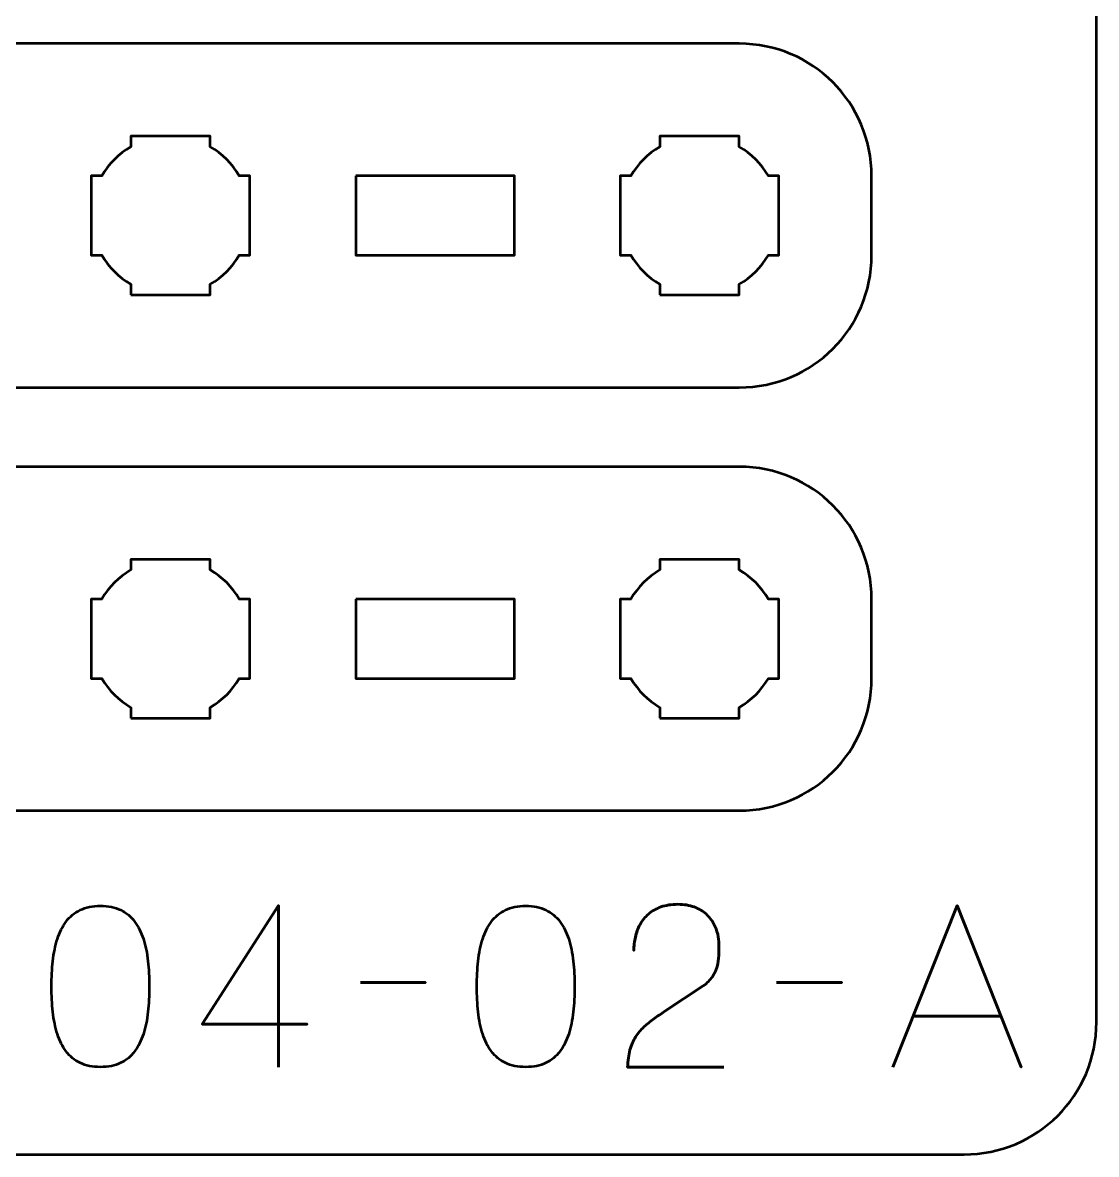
# Model space of a CAD drawing. Header units: centimetres. Extents: x -21 to 0, y -29.7 to 0.
# Drawn here: x -4.059 to 0, y -29.7 to -25.42 of the extents above; entities that cross this region are included whole.
import ezdxf

# ---------------------------------------------------------------- set-up
doc = ezdxf.new("R2010")
doc.units = ezdxf.units.CM
doc.header["$MEASUREMENT"] = 0
doc.layers.add('Layer 1', color=7, linetype='Continuous')

msp = doc.modelspace()

# ---------------------------------------------------------------- linework, layer by layer
at = {"layer": 'Layer 1', "color": 1, "lineweight": 53}
msp.add_open_spline([(-21.00003, -29.19995), (-21.00003, -29.19995), (-21.00003, -5.29992), (-21.00003, -5.29992), (-21.00003, -5.29992), (-21.00003, -5.21709), (-20.93286, -5.14992), (-20.85003, -5.14992), (-20.85003, -5.14992), (-20.7672, -5.14992), (-20.70003, -5.08275), (-20.70003, -4.99992), (-20.70003, -4.99992), (-20.70003, -4.91709), (-20.7672, -4.84992), (-20.85003, -4.84992), (-20.85003, -4.84992), (-20.93286, -4.84992), (-21.00003, -4.78275), (-21.00003, -4.69992), (-21.00003, -4.69992), (-21.00003, -4.61709), (-20.93286, -4.54992), (-20.85003, -4.54992), (-20.85003, -4.54992), (-20.7672, -4.54992), (-20.70003, -4.48275), (-20.70003, -4.39992), (-20.70003, -4.39992), (-20.70003, -4.31709), (-20.7672, -4.24992), (-20.85003, -4.24992), (-20.85003, -4.24992), (-20.93286, -4.24992), (-21.00003, -4.18275), (-21.00003, -4.09992), (-21.00003, -4.09992), (-21.00003, -4.01709), (-20.93286, -3.94992), (-20.85003, -3.94992), (-20.85003, -3.94992), (-20.7672, -3.94992), (-20.70003, -3.88275), (-20.70003, -3.79992), (-20.70003, -3.79992), (-20.70003, -3.71709), (-20.7672, -3.64992), (-20.85003, -3.64992), (-20.85003, -3.64992), (-20.93286, -3.64992), (-21.00003, -3.58275), (-21.00003, -3.49992), (-21.00003, -3.49992), (-21.00003, -3.41709), (-20.93286, -3.34992), (-20.85003, -3.34992), (-20.85003, -3.34992), (-20.7672, -3.34992), (-20.70003, -3.28275), (-20.70003, -3.19992), (-20.70003, -3.19992), (-20.70003, -3.11709), (-20.7672, -3.04992), (-20.85003, -3.04992), (-20.85003, -3.04992), (-20.93286, -3.04992), (-21.00003, -2.98275), (-21.00003, -2.89992), (-21.00003, -2.89992), (-21.00003, -2.81709), (-20.93286, -2.74992), (-20.85003, -2.74992), (-20.85003, -2.74992), (-20.7672, -2.74992), (-20.70003, -2.68275), (-20.70003, -2.59992), (-20.70003, -2.59992), (-20.70003, -2.51709), (-20.7672, -2.44992), (-20.85003, -2.44992), (-20.85003, -2.44992), (-20.93286, -2.44992), (-21.00003, -2.38275), (-21.00003, -2.29992), (-21.00003, -2.29992), (-21.00003, -2.21709), (-20.93286, -2.14992), (-20.85003, -2.14992), (-20.85003, -2.14992), (-20.7672, -2.14992), (-20.70003, -2.08275), (-20.70003, -1.99992), (-20.70003, -1.99992), (-20.70003, -1.91709), (-20.7672, -1.84992), (-20.85003, -1.84992), (-20.85003, -1.84992), (-20.93286, -1.84992), (-21.00003, -1.78275), (-21.00003, -1.69992), (-21.00003, -1.69992), (-21.00003, -1.61709), (-20.93286, -1.54992), (-20.85003, -1.54992), (-20.85003, -1.54992), (-20.7672, -1.54992), (-20.70003, -1.48275), (-20.70003, -1.39992), (-20.70003, -1.39992), (-20.70003, -1.31709), (-20.7672, -1.24992), (-20.85003, -1.24992), (-20.85003, -1.24992), (-20.93286, -1.24992), (-21.00003, -1.18275), (-21.00003, -1.09992), (-21.00003, -1.09992), (-21.00003, -1.09992), (-21.00003, -0.49992), (-21.00003, -0.49992), (-21.00003, -0.49992), (-21.00003, -0.22295), (-20.77694, 0.00004), (-20.49994, 0.00004), (-20.49994, 0.00004), (-20.49994, 0.00004), (-0.50008, 0.00004), (-0.50008, 0.00004), (-0.50008, 0.00004), (-0.22294, 0.00004), (0.00002, -0.22295), (0.00002, -0.49992), (0.00002, -0.49992), (0.00002, -0.49992), (0.00002, -29.19995), (0.00002, -29.19995), (0.00002, -29.19995), (0.00002, -29.47695), (-0.22294, -29.70004), (-0.50008, -29.70004), (-0.50008, -29.70004), (-0.50008, -29.70004), (-20.49994, -29.70004), (-20.49994, -29.70004), (-20.49994, -29.70004), (-20.77694, -29.70004), (-21.00003, -29.47695), (-21.00003, -29.19995)], degree=3, knots=[0, 0, 0, 0, 0.027027, 0.027027, 0.027027, 0.027027, 0.0540541, 0.0540541, 0.0540541, 0.0540541, 0.0810811, 0.0810811, 0.0810811, 0.0810811, 0.1081081, 0.1081081, 0.1081081, 0.1081081, 0.1351351, 0.1351351, 0.1351351, 0.1351351, 0.1621622, 0.1621622, 0.1621622, 0.1621622, 0.1891892, 0.1891892, 0.1891892, 0.1891892, 0.2162162, 0.2162162, 0.2162162, 0.2162162, 0.2432432, 0.2432432, 0.2432432, 0.2432432, 0.2702703, 0.2702703, 0.2702703, 0.2702703, 0.2972973, 0.2972973, 0.2972973, 0.2972973, 0.3243243, 0.3243243, 0.3243243, 0.3243243, 0.3513514, 0.3513514, 0.3513514, 0.3513514, 0.3783784, 0.3783784, 0.3783784, 0.3783784, 0.4054054, 0.4054054, 0.4054054, 0.4054054, 0.4324324, 0.4324324, 0.4324324, 0.4324324, 0.4594595, 0.4594595, 0.4594595, 0.4594595, 0.4864865, 0.4864865, 0.4864865, 0.4864865, 0.5135135, 0.5135135, 0.5135135, 0.5135135, 0.5405405, 0.5405405, 0.5405405, 0.5405405, 0.5675676, 0.5675676, 0.5675676, 0.5675676, 0.5945946, 0.5945946, 0.5945946, 0.5945946, 0.6216216, 0.6216216, 0.6216216, 0.6216216, 0.6486486, 0.6486486, 0.6486486, 0.6486486, 0.6756757, 0.6756757, 0.6756757, 0.6756757, 0.7027027, 0.7027027, 0.7027027, 0.7027027, 0.7297297, 0.7297297, 0.7297297, 0.7297297, 0.7567568, 0.7567568, 0.7567568, 0.7567568, 0.7837838, 0.7837838, 0.7837838, 0.7837838, 0.8108108, 0.8108108, 0.8108108, 0.8108108, 0.8378378, 0.8378378, 0.8378378, 0.8378378, 0.8648649, 0.8648649, 0.8648649, 0.8648649, 0.8918919, 0.8918919, 0.8918919, 0.8918919, 0.9189189, 0.9189189, 0.9189189, 0.9189189, 0.9459459, 0.9459459, 0.9459459, 0.9459459, 0.972973, 0.972973, 0.972973, 0.972973, 1, 1, 1, 1], dxfattribs=at)
at = {"layer": 'Layer 1', "color": 3, "lineweight": 53}
for points in [[(-7.64987, -25.49998), (-7.64987, -25.49998), (-1.3499, -25.49998), (-1.3499, -25.49998), (-1.3499, -25.49998), (-1.07293, -25.49998), (-0.84994, -25.72307), (-0.84994, -26.00007), (-0.84994, -26.00007), (-0.84994, -26.00007), (-0.84994, -26.30008), (-0.84994, -26.30008), (-0.84994, -26.30008), (-0.84994, -26.57704), (-1.07293, -26.8), (-1.3499, -26.8), (-1.3499, -26.8), (-1.3499, -26.8), (-7.64987, -26.8), (-7.64987, -26.8), (-7.64987, -26.8), (-7.92687, -26.8), (-8.14996, -26.57704), (-8.14996, -26.30008), (-8.14996, -26.30008), (-8.14996, -26.30008), (-8.14996, -26.00007), (-8.14996, -26.00007), (-8.14996, -26.00007), (-8.14996, -25.72307), (-7.92687, -25.49998), (-7.64987, -25.49998)], [(-7.64987, -27.09998), (-7.64987, -27.09998), (-1.3499, -27.09998), (-1.3499, -27.09998), (-1.3499, -27.09998), (-1.07293, -27.09998), (-0.84994, -27.32307), (-0.84994, -27.60007), (-0.84994, -27.60007), (-0.84994, -27.60007), (-0.84994, -27.90008), (-0.84994, -27.90008), (-0.84994, -27.90008), (-0.84994, -28.17704), (-1.07293, -28.4), (-1.3499, -28.4), (-1.3499, -28.4), (-1.3499, -28.4), (-7.64987, -28.4), (-7.64987, -28.4), (-7.64987, -28.4), (-7.92687, -28.4), (-8.14996, -28.17704), (-8.14996, -27.90008), (-8.14996, -27.90008), (-8.14996, -27.90008), (-8.14996, -27.60007), (-8.14996, -27.60007), (-8.14996, -27.60007), (-8.14996, -27.32307), (-7.92687, -27.09998), (-7.64987, -27.09998)]]:
    msp.add_open_spline(points, degree=3, knots=[0, 0, 0, 0, 0.125, 0.125, 0.125, 0.125, 0.25, 0.25, 0.25, 0.25, 0.375, 0.375, 0.375, 0.375, 0.5, 0.5, 0.5, 0.5, 0.625, 0.625, 0.625, 0.625, 0.75, 0.75, 0.75, 0.75, 0.875, 0.875, 0.875, 0.875, 1, 1, 1, 1], dxfattribs=at)
at = {"layer": 'Layer 1', "lineweight": 53}
for points, knots in [([(-3.65001, -26.45001), (-3.65001, -26.45001), (-3.65001, -26.4099), (-3.65001, -26.4099), (-3.65001, -26.4099), (-3.69548, -26.38358), (-3.73337, -26.34555), (-3.75983, -26.30008), (-3.75983, -26.30008), (-3.75983, -26.30008), (-3.79994, -26.30008), (-3.79994, -26.30008), (-3.79994, -26.30008), (-3.79994, -26.30008), (-3.79994, -26.15), (-3.79994, -26.15), (-3.79994, -26.15), (-3.79994, -26.15), (-3.79994, -26.00007), (-3.79994, -26.00007), (-3.79994, -26.00007), (-3.79994, -26.00007), (-3.75983, -26.00007), (-3.75983, -26.00007), (-3.75983, -26.00007), (-3.73337, -25.95446), (-3.69548, -25.91654), (-3.65001, -25.89022), (-3.65001, -25.89022), (-3.65001, -25.89022), (-3.65001, -25.85), (-3.65001, -25.85), (-3.65001, -25.85), (-3.65001, -25.85), (-3.49994, -25.85), (-3.49994, -25.85), (-3.49994, -25.85), (-3.49994, -25.85), (-3.35001, -25.85), (-3.35001, -25.85), (-3.35001, -25.85), (-3.35001, -25.85), (-3.35001, -25.89022), (-3.35001, -25.89022), (-3.35001, -25.89022), (-3.30439, -25.91654), (-3.26647, -25.95446), (-3.24015, -26.00007), (-3.24015, -26.00007), (-3.24015, -26.00007), (-3.19994, -26.00007), (-3.19994, -26.00007), (-3.19994, -26.00007), (-3.19994, -26.00007), (-3.19994, -26.15), (-3.19994, -26.15), (-3.19994, -26.15), (-3.19994, -26.15), (-3.19994, -26.30008), (-3.19994, -26.30008), (-3.19994, -26.30008), (-3.19994, -26.30008), (-3.24015, -26.30008), (-3.24015, -26.30008), (-3.24015, -26.30008), (-3.26647, -26.34555), (-3.30439, -26.38358), (-3.35001, -26.4099), (-3.35001, -26.4099), (-3.35001, -26.4099), (-3.35001, -26.45001), (-3.35001, -26.45001), (-3.35001, -26.45001), (-3.35001, -26.45001), (-3.49994, -26.45001), (-3.49994, -26.45001), (-3.49994, -26.45001), (-3.49994, -26.45001), (-3.65001, -26.45001), (-3.65001, -26.45001)], [0, 0, 0, 0, 0.05, 0.05, 0.05, 0.05, 0.1, 0.1, 0.1, 0.1, 0.15, 0.15, 0.15, 0.15, 0.2, 0.2, 0.2, 0.2, 0.25, 0.25, 0.25, 0.25, 0.3, 0.3, 0.3, 0.3, 0.35, 0.35, 0.35, 0.35, 0.4, 0.4, 0.4, 0.4, 0.45, 0.45, 0.45, 0.45, 0.5, 0.5, 0.5, 0.5, 0.55, 0.55, 0.55, 0.55, 0.6, 0.6, 0.6, 0.6, 0.65, 0.65, 0.65, 0.65, 0.7, 0.7, 0.7, 0.7, 0.75, 0.75, 0.75, 0.75, 0.8, 0.8, 0.8, 0.8, 0.85, 0.85, 0.85, 0.85, 0.9, 0.9, 0.9, 0.9, 0.95, 0.95, 0.95, 0.95, 1, 1, 1, 1]), ([(-1.6499, -26.45001), (-1.6499, -26.45001), (-1.6499, -26.4099), (-1.6499, -26.4099), (-1.6499, -26.4099), (-1.69552, -26.38358), (-1.7334, -26.34555), (-1.75972, -26.30008), (-1.75972, -26.30008), (-1.75972, -26.30008), (-1.79997, -26.30008), (-1.79997, -26.30008), (-1.79997, -26.30008), (-1.79997, -26.30008), (-1.79997, -26.15), (-1.79997, -26.15), (-1.79997, -26.15), (-1.79997, -26.15), (-1.79997, -26.00007), (-1.79997, -26.00007), (-1.79997, -26.00007), (-1.79997, -26.00007), (-1.75972, -26.00007), (-1.75972, -26.00007), (-1.75972, -26.00007), (-1.7334, -25.95446), (-1.69552, -25.91654), (-1.6499, -25.89022), (-1.6499, -25.89022), (-1.6499, -25.89022), (-1.6499, -25.85), (-1.6499, -25.85), (-1.6499, -25.85), (-1.6499, -25.85), (-1.49997, -25.85), (-1.49997, -25.85), (-1.49997, -25.85), (-1.49997, -25.85), (-1.3499, -25.85), (-1.3499, -25.85), (-1.3499, -25.85), (-1.3499, -25.85), (-1.3499, -25.89022), (-1.3499, -25.89022), (-1.3499, -25.89022), (-1.30443, -25.91654), (-1.2664, -25.95446), (-1.24008, -26.00007), (-1.24008, -26.00007), (-1.24008, -26.00007), (-1.19997, -26.00007), (-1.19997, -26.00007), (-1.19997, -26.00007), (-1.19997, -26.00007), (-1.19997, -26.15), (-1.19997, -26.15), (-1.19997, -26.15), (-1.19997, -26.15), (-1.19997, -26.30008), (-1.19997, -26.30008), (-1.19997, -26.30008), (-1.19997, -26.30008), (-1.24008, -26.30008), (-1.24008, -26.30008), (-1.24008, -26.30008), (-1.2664, -26.34555), (-1.30443, -26.38358), (-1.3499, -26.4099), (-1.3499, -26.4099), (-1.3499, -26.4099), (-1.3499, -26.45001), (-1.3499, -26.45001), (-1.3499, -26.45001), (-1.3499, -26.45001), (-1.49997, -26.45001), (-1.49997, -26.45001), (-1.49997, -26.45001), (-1.49997, -26.45001), (-1.6499, -26.45001), (-1.6499, -26.45001)], [0, 0, 0, 0, 0.05, 0.05, 0.05, 0.05, 0.1, 0.1, 0.1, 0.1, 0.15, 0.15, 0.15, 0.15, 0.2, 0.2, 0.2, 0.2, 0.25, 0.25, 0.25, 0.25, 0.3, 0.3, 0.3, 0.3, 0.35, 0.35, 0.35, 0.35, 0.4, 0.4, 0.4, 0.4, 0.45, 0.45, 0.45, 0.45, 0.5, 0.5, 0.5, 0.5, 0.55, 0.55, 0.55, 0.55, 0.6, 0.6, 0.6, 0.6, 0.65, 0.65, 0.65, 0.65, 0.7, 0.7, 0.7, 0.7, 0.75, 0.75, 0.75, 0.75, 0.8, 0.8, 0.8, 0.8, 0.85, 0.85, 0.85, 0.85, 0.9, 0.9, 0.9, 0.9, 0.95, 0.95, 0.95, 0.95, 1, 1, 1, 1]), ([(-2.79989, -26.00007), (-2.79989, -26.00007), (-2.19988, -26.00007), (-2.19988, -26.00007), (-2.19988, -26.00007), (-2.19988, -26.00007), (-2.19988, -26.30008), (-2.19988, -26.30008), (-2.19988, -26.30008), (-2.19988, -26.30008), (-2.79989, -26.30008), (-2.79989, -26.30008), (-2.79989, -26.30008), (-2.79989, -26.30008), (-2.79989, -26.00007), (-2.79989, -26.00007)], [0, 0, 0, 0, 0.25, 0.25, 0.25, 0.25, 0.5, 0.5, 0.5, 0.5, 0.75, 0.75, 0.75, 0.75, 1, 1, 1, 1]), ([(-3.65001, -28.05001), (-3.65001, -28.05001), (-3.65001, -28.0099), (-3.65001, -28.0099), (-3.65001, -28.0099), (-3.69548, -27.98358), (-3.73337, -27.94555), (-3.75983, -27.90008), (-3.75983, -27.90008), (-3.75983, -27.90008), (-3.79994, -27.90008), (-3.79994, -27.90008), (-3.79994, -27.90008), (-3.79994, -27.90008), (-3.79994, -27.75), (-3.79994, -27.75), (-3.79994, -27.75), (-3.79994, -27.75), (-3.79994, -27.60007), (-3.79994, -27.60007), (-3.79994, -27.60007), (-3.79994, -27.60007), (-3.75983, -27.60007), (-3.75983, -27.60007), (-3.75983, -27.60007), (-3.73337, -27.55446), (-3.69548, -27.51654), (-3.65001, -27.49022), (-3.65001, -27.49022), (-3.65001, -27.49022), (-3.65001, -27.45), (-3.65001, -27.45), (-3.65001, -27.45), (-3.65001, -27.45), (-3.49994, -27.45), (-3.49994, -27.45), (-3.49994, -27.45), (-3.49994, -27.45), (-3.35001, -27.45), (-3.35001, -27.45), (-3.35001, -27.45), (-3.35001, -27.45), (-3.35001, -27.49022), (-3.35001, -27.49022), (-3.35001, -27.49022), (-3.30439, -27.51654), (-3.26647, -27.55446), (-3.24015, -27.60007), (-3.24015, -27.60007), (-3.24015, -27.60007), (-3.19994, -27.60007), (-3.19994, -27.60007), (-3.19994, -27.60007), (-3.19994, -27.60007), (-3.19994, -27.75), (-3.19994, -27.75), (-3.19994, -27.75), (-3.19994, -27.75), (-3.19994, -27.90008), (-3.19994, -27.90008), (-3.19994, -27.90008), (-3.19994, -27.90008), (-3.24015, -27.90008), (-3.24015, -27.90008), (-3.24015, -27.90008), (-3.26647, -27.94555), (-3.30439, -27.98358), (-3.35001, -28.0099), (-3.35001, -28.0099), (-3.35001, -28.0099), (-3.35001, -28.05001), (-3.35001, -28.05001), (-3.35001, -28.05001), (-3.35001, -28.05001), (-3.49994, -28.05001), (-3.49994, -28.05001), (-3.49994, -28.05001), (-3.49994, -28.05001), (-3.65001, -28.05001), (-3.65001, -28.05001)], [0, 0, 0, 0, 0.05, 0.05, 0.05, 0.05, 0.1, 0.1, 0.1, 0.1, 0.15, 0.15, 0.15, 0.15, 0.2, 0.2, 0.2, 0.2, 0.25, 0.25, 0.25, 0.25, 0.3, 0.3, 0.3, 0.3, 0.35, 0.35, 0.35, 0.35, 0.4, 0.4, 0.4, 0.4, 0.45, 0.45, 0.45, 0.45, 0.5, 0.5, 0.5, 0.5, 0.55, 0.55, 0.55, 0.55, 0.6, 0.6, 0.6, 0.6, 0.65, 0.65, 0.65, 0.65, 0.7, 0.7, 0.7, 0.7, 0.75, 0.75, 0.75, 0.75, 0.8, 0.8, 0.8, 0.8, 0.85, 0.85, 0.85, 0.85, 0.9, 0.9, 0.9, 0.9, 0.95, 0.95, 0.95, 0.95, 1, 1, 1, 1]), ([(-1.6499, -28.05001), (-1.6499, -28.05001), (-1.6499, -28.0099), (-1.6499, -28.0099), (-1.6499, -28.0099), (-1.69552, -27.98358), (-1.7334, -27.94555), (-1.75972, -27.90008), (-1.75972, -27.90008), (-1.75972, -27.90008), (-1.79997, -27.90008), (-1.79997, -27.90008), (-1.79997, -27.90008), (-1.79997, -27.90008), (-1.79997, -27.75), (-1.79997, -27.75), (-1.79997, -27.75), (-1.79997, -27.75), (-1.79997, -27.60007), (-1.79997, -27.60007), (-1.79997, -27.60007), (-1.79997, -27.60007), (-1.75972, -27.60007), (-1.75972, -27.60007), (-1.75972, -27.60007), (-1.7334, -27.55446), (-1.69552, -27.51654), (-1.6499, -27.49022), (-1.6499, -27.49022), (-1.6499, -27.49022), (-1.6499, -27.45), (-1.6499, -27.45), (-1.6499, -27.45), (-1.6499, -27.45), (-1.49997, -27.45), (-1.49997, -27.45), (-1.49997, -27.45), (-1.49997, -27.45), (-1.3499, -27.45), (-1.3499, -27.45), (-1.3499, -27.45), (-1.3499, -27.45), (-1.3499, -27.49022), (-1.3499, -27.49022), (-1.3499, -27.49022), (-1.30443, -27.51654), (-1.2664, -27.55446), (-1.24008, -27.60007), (-1.24008, -27.60007), (-1.24008, -27.60007), (-1.19997, -27.60007), (-1.19997, -27.60007), (-1.19997, -27.60007), (-1.19997, -27.60007), (-1.19997, -27.75), (-1.19997, -27.75), (-1.19997, -27.75), (-1.19997, -27.75), (-1.19997, -27.90008), (-1.19997, -27.90008), (-1.19997, -27.90008), (-1.19997, -27.90008), (-1.24008, -27.90008), (-1.24008, -27.90008), (-1.24008, -27.90008), (-1.2664, -27.94555), (-1.30443, -27.98358), (-1.3499, -28.0099), (-1.3499, -28.0099), (-1.3499, -28.0099), (-1.3499, -28.05001), (-1.3499, -28.05001), (-1.3499, -28.05001), (-1.3499, -28.05001), (-1.49997, -28.05001), (-1.49997, -28.05001), (-1.49997, -28.05001), (-1.49997, -28.05001), (-1.6499, -28.05001), (-1.6499, -28.05001)], [0, 0, 0, 0, 0.05, 0.05, 0.05, 0.05, 0.1, 0.1, 0.1, 0.1, 0.15, 0.15, 0.15, 0.15, 0.2, 0.2, 0.2, 0.2, 0.25, 0.25, 0.25, 0.25, 0.3, 0.3, 0.3, 0.3, 0.35, 0.35, 0.35, 0.35, 0.4, 0.4, 0.4, 0.4, 0.45, 0.45, 0.45, 0.45, 0.5, 0.5, 0.5, 0.5, 0.55, 0.55, 0.55, 0.55, 0.6, 0.6, 0.6, 0.6, 0.65, 0.65, 0.65, 0.65, 0.7, 0.7, 0.7, 0.7, 0.75, 0.75, 0.75, 0.75, 0.8, 0.8, 0.8, 0.8, 0.85, 0.85, 0.85, 0.85, 0.9, 0.9, 0.9, 0.9, 0.95, 0.95, 0.95, 0.95, 1, 1, 1, 1]), ([(-2.79989, -27.60007), (-2.79989, -27.60007), (-2.19988, -27.60007), (-2.19988, -27.60007), (-2.19988, -27.60007), (-2.19988, -27.60007), (-2.19988, -27.90008), (-2.19988, -27.90008), (-2.19988, -27.90008), (-2.19988, -27.90008), (-2.79989, -27.90008), (-2.79989, -27.90008), (-2.79989, -27.90008), (-2.79989, -27.90008), (-2.79989, -27.60007), (-2.79989, -27.60007)], [0, 0, 0, 0, 0.25, 0.25, 0.25, 0.25, 0.5, 0.5, 0.5, 0.5, 0.75, 0.75, 0.75, 0.75, 1, 1, 1, 1])]:
    msp.add_open_spline(points, degree=3, knots=knots, dxfattribs=at)
at = {"layer": 'Layer 1', "color": 5, "lineweight": 53}
for points, knots in [([(-1.40898, -29.36992), (-1.40898, -29.36992), (-1.7722, -29.36992), (-1.7722, -29.36992), (-1.7722, -29.36992), (-1.77149, -29.34537), (-1.76839, -29.32364), (-1.76317, -29.30501), (-1.76317, -29.30501), (-1.75781, -29.28638), (-1.75061, -29.27001), (-1.74172, -29.2559), (-1.74172, -29.2559), (-1.73269, -29.24179), (-1.72239, -29.22923), (-1.71067, -29.21822), (-1.71067, -29.21822), (-1.69896, -29.20708), (-1.6864, -29.19692), (-1.67286, -29.18732), (-1.67286, -29.18732), (-1.65931, -29.17787), (-1.64534, -29.16841), (-1.63081, -29.1591), (-1.63081, -29.1591), (-1.63081, -29.1591), (-1.48603, -29.06258), (-1.48603, -29.06258), (-1.48603, -29.06258), (-1.47121, -29.05214), (-1.45964, -29.04071), (-1.45145, -29.02843), (-1.45145, -29.02843), (-1.44313, -29.01615), (-1.43734, -29.00317), (-1.43381, -28.98948), (-1.43381, -28.98948), (-1.43043, -28.97594), (-1.42831, -28.96197), (-1.4276, -28.94786), (-1.4276, -28.94786), (-1.4269, -28.9336), (-1.42662, -28.91935), (-1.42676, -28.9051), (-1.42676, -28.9051), (-1.42676, -28.89339), (-1.42831, -28.88083), (-1.43141, -28.86728), (-1.43141, -28.86728), (-1.43466, -28.85387), (-1.43974, -28.84047), (-1.44694, -28.8272), (-1.44694, -28.8272), (-1.45413, -28.81394), (-1.46373, -28.8018), (-1.47572, -28.7908), (-1.47572, -28.7908), (-1.48772, -28.77993), (-1.50254, -28.77118), (-1.52017, -28.76455), (-1.52017, -28.76455), (-1.53781, -28.75792), (-1.55856, -28.75453), (-1.58255, -28.75439), (-1.58255, -28.75439), (-1.60668, -28.75453), (-1.62798, -28.75792), (-1.64633, -28.76441), (-1.64633, -28.76441), (-1.66467, -28.7709), (-1.68034, -28.77993), (-1.69332, -28.79136), (-1.69332, -28.79136), (-1.7063, -28.80279), (-1.71674, -28.81606), (-1.72493, -28.83087), (-1.72493, -28.83087), (-1.73311, -28.84569), (-1.73904, -28.86149), (-1.74285, -28.87815), (-1.74285, -28.87815), (-1.74666, -28.8948), (-1.74849, -28.91173), (-1.74849, -28.9288), (-1.74849, -28.9288), (-1.74849, -28.91173), (-1.74666, -28.8948), (-1.74285, -28.87815), (-1.74285, -28.87815), (-1.73904, -28.86149), (-1.73311, -28.84569), (-1.72493, -28.83087), (-1.72493, -28.83087), (-1.71674, -28.81606), (-1.7063, -28.80279), (-1.69332, -28.79136), (-1.69332, -28.79136), (-1.68034, -28.77993), (-1.66467, -28.7709), (-1.64633, -28.76441), (-1.64633, -28.76441), (-1.62798, -28.75792), (-1.60668, -28.75453), (-1.58255, -28.75439), (-1.58255, -28.75439), (-1.55856, -28.75453), (-1.53781, -28.75792), (-1.52017, -28.76455), (-1.52017, -28.76455), (-1.50254, -28.77118), (-1.48772, -28.77993), (-1.47572, -28.7908), (-1.47572, -28.7908), (-1.46373, -28.8018), (-1.45413, -28.81394), (-1.44694, -28.8272), (-1.44694, -28.8272), (-1.43974, -28.84047), (-1.43466, -28.85387), (-1.43141, -28.86728), (-1.43141, -28.86728), (-1.42831, -28.88083), (-1.42676, -28.89339), (-1.42676, -28.9051), (-1.42676, -28.9051), (-1.42662, -28.91935), (-1.4269, -28.9336), (-1.4276, -28.94786), (-1.4276, -28.94786), (-1.42831, -28.96197), (-1.43043, -28.97594), (-1.43381, -28.98948), (-1.43381, -28.98948), (-1.43734, -29.00317), (-1.44313, -29.01615), (-1.45145, -29.02843), (-1.45145, -29.02843), (-1.45964, -29.04071), (-1.47121, -29.05214), (-1.48603, -29.06258), (-1.48603, -29.06258), (-1.48603, -29.06258), (-1.63081, -29.1591), (-1.63081, -29.1591), (-1.63081, -29.1591), (-1.64534, -29.16841), (-1.65931, -29.17787), (-1.67286, -29.18732), (-1.67286, -29.18732), (-1.6864, -29.19692), (-1.69896, -29.20708), (-1.71067, -29.21822), (-1.71067, -29.21822), (-1.72239, -29.22923), (-1.73269, -29.24179), (-1.74172, -29.2559), (-1.74172, -29.2559), (-1.75061, -29.27001), (-1.75781, -29.28638), (-1.76317, -29.30501), (-1.76317, -29.30501), (-1.76839, -29.32364), (-1.77149, -29.34537), (-1.7722, -29.36992), (-1.7722, -29.36992), (-1.7722, -29.36992), (-1.40898, -29.36992), (-1.40898, -29.36992)], [0, 0, 0, 0, 0.0238095, 0.0238095, 0.0238095, 0.0238095, 0.047619, 0.047619, 0.047619, 0.047619, 0.0714286, 0.0714286, 0.0714286, 0.0714286, 0.0952381, 0.0952381, 0.0952381, 0.0952381, 0.1190476, 0.1190476, 0.1190476, 0.1190476, 0.1428571, 0.1428571, 0.1428571, 0.1428571, 0.1666667, 0.1666667, 0.1666667, 0.1666667, 0.1904762, 0.1904762, 0.1904762, 0.1904762, 0.2142857, 0.2142857, 0.2142857, 0.2142857, 0.2380952, 0.2380952, 0.2380952, 0.2380952, 0.2619048, 0.2619048, 0.2619048, 0.2619048, 0.2857143, 0.2857143, 0.2857143, 0.2857143, 0.3095238, 0.3095238, 0.3095238, 0.3095238, 0.3333333, 0.3333333, 0.3333333, 0.3333333, 0.3571429, 0.3571429, 0.3571429, 0.3571429, 0.3809524, 0.3809524, 0.3809524, 0.3809524, 0.4047619, 0.4047619, 0.4047619, 0.4047619, 0.4285714, 0.4285714, 0.4285714, 0.4285714, 0.452381, 0.452381, 0.452381, 0.452381, 0.4761905, 0.4761905, 0.4761905, 0.4761905, 0.5, 0.5, 0.5, 0.5, 0.5238095, 0.5238095, 0.5238095, 0.5238095, 0.547619, 0.547619, 0.547619, 0.547619, 0.5714286, 0.5714286, 0.5714286, 0.5714286, 0.5952381, 0.5952381, 0.5952381, 0.5952381, 0.6190476, 0.6190476, 0.6190476, 0.6190476, 0.6428571, 0.6428571, 0.6428571, 0.6428571, 0.6666667, 0.6666667, 0.6666667, 0.6666667, 0.6904762, 0.6904762, 0.6904762, 0.6904762, 0.7142857, 0.7142857, 0.7142857, 0.7142857, 0.7380952, 0.7380952, 0.7380952, 0.7380952, 0.7619048, 0.7619048, 0.7619048, 0.7619048, 0.7857143, 0.7857143, 0.7857143, 0.7857143, 0.8095238, 0.8095238, 0.8095238, 0.8095238, 0.8333333, 0.8333333, 0.8333333, 0.8333333, 0.8571429, 0.8571429, 0.8571429, 0.8571429, 0.8809524, 0.8809524, 0.8809524, 0.8809524, 0.9047619, 0.9047619, 0.9047619, 0.9047619, 0.9285714, 0.9285714, 0.9285714, 0.9285714, 0.952381, 0.952381, 0.952381, 0.952381, 0.9761905, 0.9761905, 0.9761905, 0.9761905, 1, 1, 1, 1]), ([(-3.76527, -29.36992), (-3.73563, -29.36978), (-3.71009, -29.36456), (-3.68878, -29.3544), (-3.68878, -29.3544), (-3.66762, -29.34424), (-3.64998, -29.3297), (-3.63587, -29.31122), (-3.63587, -29.31122), (-3.6219, -29.29259), (-3.61089, -29.27058), (-3.6027, -29.24518), (-3.6027, -29.24518), (-3.59466, -29.21978), (-3.58888, -29.19198), (-3.58563, -29.1615), (-3.58563, -29.1615), (-3.58224, -29.13102), (-3.58055, -29.09899), (-3.58069, -29.06512), (-3.58069, -29.06512), (-3.58055, -29.03139), (-3.58224, -28.99936), (-3.58563, -28.96902), (-3.58563, -28.96902), (-3.58888, -28.93868), (-3.59466, -28.91074), (-3.6027, -28.88534), (-3.6027, -28.88534), (-3.61089, -28.86008), (-3.6219, -28.83807), (-3.63587, -28.8193), (-3.63587, -28.8193), (-3.64998, -28.80068), (-3.66762, -28.78614), (-3.68878, -28.77598), (-3.68878, -28.77598), (-3.71009, -28.76568), (-3.73563, -28.76046), (-3.76527, -28.76032), (-3.76527, -28.76032), (-3.7949, -28.76046), (-3.82044, -28.76568), (-3.84175, -28.77598), (-3.84175, -28.77598), (-3.86291, -28.78614), (-3.88055, -28.80068), (-3.89466, -28.8193), (-3.89466, -28.8193), (-3.90864, -28.83807), (-3.91964, -28.86008), (-3.92783, -28.88534), (-3.92783, -28.88534), (-3.93587, -28.91074), (-3.94166, -28.93868), (-3.9449, -28.96902), (-3.9449, -28.96902), (-3.94829, -28.99936), (-3.94998, -29.03139), (-3.94984, -29.06512), (-3.94984, -29.06512), (-3.94998, -29.09899), (-3.94829, -29.13102), (-3.9449, -29.1615), (-3.9449, -29.1615), (-3.94166, -29.19198), (-3.93587, -29.21978), (-3.92783, -29.24518), (-3.92783, -29.24518), (-3.91964, -29.27058), (-3.90864, -29.29259), (-3.89466, -29.31122), (-3.89466, -29.31122), (-3.88055, -29.3297), (-3.86291, -29.34424), (-3.84175, -29.3544), (-3.84175, -29.3544), (-3.82044, -29.36456), (-3.7949, -29.36978), (-3.76527, -29.36992)], [0, 0, 0, 0, 0.05, 0.05, 0.05, 0.05, 0.1, 0.1, 0.1, 0.1, 0.15, 0.15, 0.15, 0.15, 0.2, 0.2, 0.2, 0.2, 0.25, 0.25, 0.25, 0.25, 0.3, 0.3, 0.3, 0.3, 0.35, 0.35, 0.35, 0.35, 0.4, 0.4, 0.4, 0.4, 0.45, 0.45, 0.45, 0.45, 0.5, 0.5, 0.5, 0.5, 0.55, 0.55, 0.55, 0.55, 0.6, 0.6, 0.6, 0.6, 0.65, 0.65, 0.65, 0.65, 0.7, 0.7, 0.7, 0.7, 0.75, 0.75, 0.75, 0.75, 0.8, 0.8, 0.8, 0.8, 0.85, 0.85, 0.85, 0.85, 0.9, 0.9, 0.9, 0.9, 0.95, 0.95, 0.95, 0.95, 1, 1, 1, 1]), ([(-3.76527, -29.36992), (-3.73563, -29.36978), (-3.71009, -29.36456), (-3.68878, -29.3544), (-3.68878, -29.3544), (-3.66762, -29.34424), (-3.64998, -29.3297), (-3.63587, -29.31122), (-3.63587, -29.31122), (-3.6219, -29.29259), (-3.61089, -29.27058), (-3.6027, -29.24518), (-3.6027, -29.24518), (-3.59466, -29.21978), (-3.58888, -29.19198), (-3.58563, -29.1615), (-3.58563, -29.1615), (-3.58224, -29.13102), (-3.58055, -29.09899), (-3.58069, -29.06512), (-3.58069, -29.06512), (-3.58055, -29.03139), (-3.58224, -28.99936), (-3.58563, -28.96902), (-3.58563, -28.96902), (-3.58888, -28.93868), (-3.59466, -28.91074), (-3.6027, -28.88534), (-3.6027, -28.88534), (-3.61089, -28.86008), (-3.6219, -28.83807), (-3.63587, -28.8193), (-3.63587, -28.8193), (-3.64998, -28.80068), (-3.66762, -28.78614), (-3.68878, -28.77598), (-3.68878, -28.77598), (-3.71009, -28.76568), (-3.73563, -28.76046), (-3.76527, -28.76032), (-3.76527, -28.76032), (-3.7949, -28.76046), (-3.82044, -28.76568), (-3.84175, -28.77598), (-3.84175, -28.77598), (-3.86291, -28.78614), (-3.88055, -28.80068), (-3.89466, -28.8193), (-3.89466, -28.8193), (-3.90864, -28.83807), (-3.91964, -28.86008), (-3.92783, -28.88534), (-3.92783, -28.88534), (-3.93587, -28.91074), (-3.94166, -28.93868), (-3.9449, -28.96902), (-3.9449, -28.96902), (-3.94829, -28.99936), (-3.94998, -29.03139), (-3.94984, -29.06512), (-3.94984, -29.06512), (-3.94998, -29.09899), (-3.94829, -29.13102), (-3.9449, -29.1615), (-3.9449, -29.1615), (-3.94166, -29.19198), (-3.93587, -29.21978), (-3.92783, -29.24518), (-3.92783, -29.24518), (-3.91964, -29.27058), (-3.90864, -29.29259), (-3.89466, -29.31122), (-3.89466, -29.31122), (-3.88055, -29.3297), (-3.86291, -29.34424), (-3.84175, -29.3544), (-3.84175, -29.3544), (-3.82044, -29.36456), (-3.7949, -29.36978), (-3.76527, -29.36992)], [0, 0, 0, 0, 0.05, 0.05, 0.05, 0.05, 0.1, 0.1, 0.1, 0.1, 0.15, 0.15, 0.15, 0.15, 0.2, 0.2, 0.2, 0.2, 0.25, 0.25, 0.25, 0.25, 0.3, 0.3, 0.3, 0.3, 0.35, 0.35, 0.35, 0.35, 0.4, 0.4, 0.4, 0.4, 0.45, 0.45, 0.45, 0.45, 0.5, 0.5, 0.5, 0.5, 0.55, 0.55, 0.55, 0.55, 0.6, 0.6, 0.6, 0.6, 0.65, 0.65, 0.65, 0.65, 0.7, 0.7, 0.7, 0.7, 0.75, 0.75, 0.75, 0.75, 0.8, 0.8, 0.8, 0.8, 0.85, 0.85, 0.85, 0.85, 0.9, 0.9, 0.9, 0.9, 0.95, 0.95, 0.95, 0.95, 1, 1, 1, 1]), ([(-3.09216, -29.36992), (-3.09216, -29.36992), (-3.09216, -28.75947), (-3.09216, -28.75947), (-3.09216, -28.75947), (-3.09216, -28.75947), (-3.38003, -29.20736), (-3.38003, -29.20736), (-3.38003, -29.20736), (-3.38003, -29.20736), (-2.98379, -29.20736), (-2.98379, -29.20736), (-2.98379, -29.20736), (-2.98379, -29.20736), (-3.38003, -29.20736), (-3.38003, -29.20736), (-3.38003, -29.20736), (-3.38003, -29.20736), (-3.09216, -28.75947), (-3.09216, -28.75947), (-3.09216, -28.75947), (-3.09216, -28.75947), (-3.09216, -29.36992), (-3.09216, -29.36992)], [0, 0, 0, 0, 0.1666667, 0.1666667, 0.1666667, 0.1666667, 0.3333333, 0.3333333, 0.3333333, 0.3333333, 0.5, 0.5, 0.5, 0.5, 0.6666667, 0.6666667, 0.6666667, 0.6666667, 0.8333333, 0.8333333, 0.8333333, 0.8333333, 1, 1, 1, 1]), ([(-2.15744, -29.36992), (-2.1278, -29.36978), (-2.10226, -29.36456), (-2.08095, -29.3544), (-2.08095, -29.3544), (-2.05979, -29.34424), (-2.04215, -29.3297), (-2.02804, -29.31122), (-2.02804, -29.31122), (-2.01407, -29.29259), (-2.00306, -29.27058), (-1.99487, -29.24518), (-1.99487, -29.24518), (-1.98683, -29.21978), (-1.98105, -29.19198), (-1.9778, -29.1615), (-1.9778, -29.1615), (-1.97441, -29.13102), (-1.97272, -29.09899), (-1.97286, -29.06512), (-1.97286, -29.06512), (-1.97272, -29.03139), (-1.97441, -28.99936), (-1.9778, -28.96902), (-1.9778, -28.96902), (-1.98105, -28.93868), (-1.98683, -28.91074), (-1.99487, -28.88534), (-1.99487, -28.88534), (-2.00306, -28.86008), (-2.01407, -28.83807), (-2.02804, -28.8193), (-2.02804, -28.8193), (-2.04215, -28.80068), (-2.05979, -28.78614), (-2.08095, -28.77598), (-2.08095, -28.77598), (-2.10226, -28.76568), (-2.1278, -28.76046), (-2.15744, -28.76032), (-2.15744, -28.76032), (-2.18707, -28.76046), (-2.21261, -28.76568), (-2.23392, -28.77598), (-2.23392, -28.77598), (-2.25508, -28.78614), (-2.27272, -28.80068), (-2.28683, -28.8193), (-2.28683, -28.8193), (-2.30081, -28.83807), (-2.31181, -28.86008), (-2.32, -28.88534), (-2.32, -28.88534), (-2.32804, -28.91074), (-2.33383, -28.93868), (-2.33707, -28.96902), (-2.33707, -28.96902), (-2.34046, -28.99936), (-2.34215, -29.03139), (-2.34201, -29.06512), (-2.34201, -29.06512), (-2.34215, -29.09899), (-2.34046, -29.13102), (-2.33707, -29.1615), (-2.33707, -29.1615), (-2.33383, -29.19198), (-2.32804, -29.21978), (-2.32, -29.24518), (-2.32, -29.24518), (-2.31181, -29.27058), (-2.30081, -29.29259), (-2.28683, -29.31122), (-2.28683, -29.31122), (-2.27272, -29.3297), (-2.25508, -29.34424), (-2.23392, -29.3544), (-2.23392, -29.3544), (-2.21261, -29.36456), (-2.18707, -29.36978), (-2.15744, -29.36992)], [0, 0, 0, 0, 0.05, 0.05, 0.05, 0.05, 0.1, 0.1, 0.1, 0.1, 0.15, 0.15, 0.15, 0.15, 0.2, 0.2, 0.2, 0.2, 0.25, 0.25, 0.25, 0.25, 0.3, 0.3, 0.3, 0.3, 0.35, 0.35, 0.35, 0.35, 0.4, 0.4, 0.4, 0.4, 0.45, 0.45, 0.45, 0.45, 0.5, 0.5, 0.5, 0.5, 0.55, 0.55, 0.55, 0.55, 0.6, 0.6, 0.6, 0.6, 0.65, 0.65, 0.65, 0.65, 0.7, 0.7, 0.7, 0.7, 0.75, 0.75, 0.75, 0.75, 0.8, 0.8, 0.8, 0.8, 0.85, 0.85, 0.85, 0.85, 0.9, 0.9, 0.9, 0.9, 0.95, 0.95, 0.95, 0.95, 1, 1, 1, 1]), ([(-2.15744, -29.36992), (-2.1278, -29.36978), (-2.10226, -29.36456), (-2.08095, -29.3544), (-2.08095, -29.3544), (-2.05979, -29.34424), (-2.04215, -29.3297), (-2.02804, -29.31122), (-2.02804, -29.31122), (-2.01407, -29.29259), (-2.00306, -29.27058), (-1.99487, -29.24518), (-1.99487, -29.24518), (-1.98683, -29.21978), (-1.98105, -29.19198), (-1.9778, -29.1615), (-1.9778, -29.1615), (-1.97441, -29.13102), (-1.97272, -29.09899), (-1.97286, -29.06512), (-1.97286, -29.06512), (-1.97272, -29.03139), (-1.97441, -28.99936), (-1.9778, -28.96902), (-1.9778, -28.96902), (-1.98105, -28.93868), (-1.98683, -28.91074), (-1.99487, -28.88534), (-1.99487, -28.88534), (-2.00306, -28.86008), (-2.01407, -28.83807), (-2.02804, -28.8193), (-2.02804, -28.8193), (-2.04215, -28.80068), (-2.05979, -28.78614), (-2.08095, -28.77598), (-2.08095, -28.77598), (-2.10226, -28.76568), (-2.1278, -28.76046), (-2.15744, -28.76032), (-2.15744, -28.76032), (-2.18707, -28.76046), (-2.21261, -28.76568), (-2.23392, -28.77598), (-2.23392, -28.77598), (-2.25508, -28.78614), (-2.27272, -28.80068), (-2.28683, -28.8193), (-2.28683, -28.8193), (-2.30081, -28.83807), (-2.31181, -28.86008), (-2.32, -28.88534), (-2.32, -28.88534), (-2.32804, -28.91074), (-2.33383, -28.93868), (-2.33707, -28.96902), (-2.33707, -28.96902), (-2.34046, -28.99936), (-2.34215, -29.03139), (-2.34201, -29.06512), (-2.34201, -29.06512), (-2.34215, -29.09899), (-2.34046, -29.13102), (-2.33707, -29.1615), (-2.33707, -29.1615), (-2.33383, -29.19198), (-2.32804, -29.21978), (-2.32, -29.24518), (-2.32, -29.24518), (-2.31181, -29.27058), (-2.30081, -29.29259), (-2.28683, -29.31122), (-2.28683, -29.31122), (-2.27272, -29.3297), (-2.25508, -29.34424), (-2.23392, -29.3544), (-2.23392, -29.3544), (-2.21261, -29.36456), (-2.18707, -29.36978), (-2.15744, -29.36992)], [0, 0, 0, 0, 0.05, 0.05, 0.05, 0.05, 0.1, 0.1, 0.1, 0.1, 0.15, 0.15, 0.15, 0.15, 0.2, 0.2, 0.2, 0.2, 0.25, 0.25, 0.25, 0.25, 0.3, 0.3, 0.3, 0.3, 0.35, 0.35, 0.35, 0.35, 0.4, 0.4, 0.4, 0.4, 0.45, 0.45, 0.45, 0.45, 0.5, 0.5, 0.5, 0.5, 0.55, 0.55, 0.55, 0.55, 0.6, 0.6, 0.6, 0.6, 0.65, 0.65, 0.65, 0.65, 0.7, 0.7, 0.7, 0.7, 0.75, 0.75, 0.75, 0.75, 0.8, 0.8, 0.8, 0.8, 0.85, 0.85, 0.85, 0.85, 0.9, 0.9, 0.9, 0.9, 0.95, 0.95, 0.95, 0.95, 1, 1, 1, 1]), ([(-0.76889, -29.36992), (-0.76889, -29.36992), (-0.52674, -28.75947), (-0.52674, -28.75947), (-0.52674, -28.75947), (-0.52674, -28.75947), (-0.28375, -29.36992), (-0.28375, -29.36992), (-0.28375, -29.36992), (-0.28375, -29.36992), (-0.52674, -28.75947), (-0.52674, -28.75947), (-0.52674, -28.75947), (-0.52674, -28.75947), (-0.76889, -29.36992), (-0.76889, -29.36992)], [0, 0, 0, 0, 0.25, 0.25, 0.25, 0.25, 0.5, 0.5, 0.5, 0.5, 0.75, 0.75, 0.75, 0.75, 1, 1, 1, 1]), ([(-2.78228, -29.05073), (-2.78228, -29.05073), (-2.5359, -29.05073), (-2.5359, -29.05073), (-2.5359, -29.05073), (-2.5359, -29.05073), (-2.78228, -29.05073), (-2.78228, -29.05073)], [0, 0, 0, 0, 0.5, 0.5, 0.5, 0.5, 1, 1, 1, 1]), ([(-1.20916, -29.05073), (-1.20916, -29.05073), (-0.96278, -29.05073), (-0.96278, -29.05073), (-0.96278, -29.05073), (-0.96278, -29.05073), (-1.20916, -29.05073), (-1.20916, -29.05073)], [0, 0, 0, 0, 0.5, 0.5, 0.5, 0.5, 1, 1, 1, 1]), ([(-0.69269, -29.17773), (-0.69269, -29.17773), (-0.36079, -29.17773), (-0.36079, -29.17773), (-0.36079, -29.17773), (-0.36079, -29.17773), (-0.69269, -29.17773), (-0.69269, -29.17773)], [0, 0, 0, 0, 0.5, 0.5, 0.5, 0.5, 1, 1, 1, 1])]:
    msp.add_open_spline(points, degree=3, knots=knots, dxfattribs=at)

doc.saveas('drawing.dxf')
